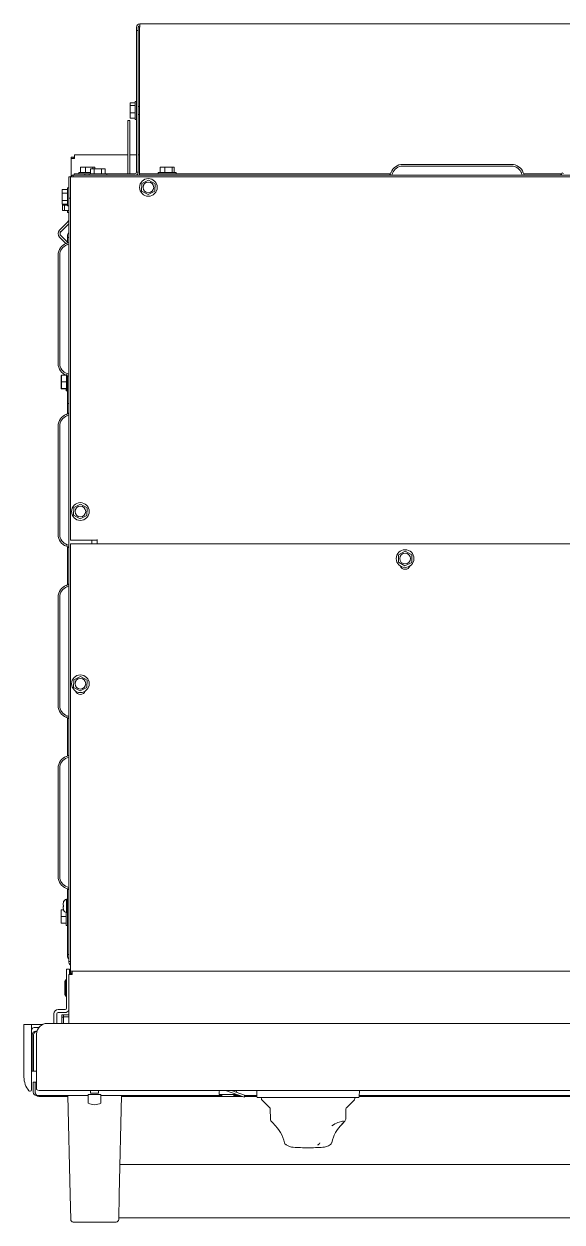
# Model space of a CAD drawing. Header units: millimetres. Extents: x 60499 to 556746, y 248297 to 497145.
# Drawn here: x 69357 to 79919, y 457204 to 480733 of the extents above; entities that cross this region are included whole.
import ezdxf

# ---------------------------------------------------------------- set-up
doc = ezdxf.new("R2010")
doc.units = ezdxf.units.MM

msp = doc.modelspace()

# ---------------------------------------------------------------- linework, layer by layer
at = {"color": 7, "lineweight": 13, "ltscale": 0.03937}
for p, q in [((71631, 480733), (92190, 480733)), ((71568, 480605), (71568, 477823)), ((71601, 477823), (71601, 480605)), ((71627, 480670), (71627, 477823)), ((71393, 477793), (71393, 478835)), ((71433, 478835), (71433, 477793)), ((70352, 478162), (71393, 478162)), ((78926, 477975), (76791, 477975)), ((78926, 477941), (76791, 477941)), ((70271, 477734), (89283, 477734)), ((70271, 477734), (70271, 470595)), ((70326, 477764), (89257, 477764)), ((71627, 477793), (76553, 477793)), ((79164, 477793), (79912, 477793)), ((70237, 462323), (70237, 477312)), ((70028, 476196), (70028, 474065)), ((70028, 476196), (70028, 474065)), ((70061, 476196), (70061, 474065)), ((70028, 472837), (70028, 470706)), ((70028, 472837), (70028, 470706)), ((70061, 472837), (70061, 470706)), ((70212, 470467), (70212, 469716)), ((70271, 470525), (93482, 470525)), ((70271, 462161), (70271, 470525)), ((70028, 469478), (70028, 467347)), ((70028, 469478), (70028, 467347)), ((70061, 469478), (70061, 467347)), ((70212, 467108), (70212, 466357)), ((70027, 466118), (70027, 463988)), ((70061, 466118), (70061, 463987)), ((70212, 463749), (70212, 462460)), ((70190, 461403), (70190, 462171)), ((93453, 462131), (70301, 462131)), ((70238, 461106), (70238, 462068)), ((69357, 460051), (69357, 461083)), ((69507, 461083), (69507, 459799)), ((93887, 461106), (69816, 461106)), ((69516, 460877), (69516, 460204)), ((69545, 460878), (69545, 460205)), ((69606, 459867), (69606, 460896)), ((69686, 459788), (94017, 459788)), ((69602, 459689), (70616, 459689)), ((70221, 459689), (70264, 457741)), ((70868, 459689), (73241, 459689)), ((71271, 459689), (71228, 457741)), ((71270, 459669), (73642, 459669)), ((73950, 459647), (75898, 459647)), ((73950, 459647), (75898, 459647)), ((75937, 459669), (80362, 459669)), ((75938, 459689), (80362, 459689)), ((71241, 458337), (92457, 458337)), ((71167, 457204), (70325, 457204)), ((71219, 457288), (92480, 457288))]:
    msp.add_line(p, q, dxfattribs=at)
at = {"color": 7, "lineweight": 13, "ltscale": 0.001865}
for p, q in [((71631, 480670), (71631, 480733)), ((70301, 462131), (70301, 462068)), ((70301, 462068), (70238, 462068))]:
    msp.add_line(p, q, dxfattribs=at)
at = {"color": 7, "lineweight": 13, "ltscale": 0.000984252}
for p, q in [((71568, 480670), (71568, 480637)), ((71601, 480670), (71601, 480637))]:
    msp.add_line(p, q, dxfattribs=at)
at = {"color": 7, "lineweight": 13, "ltscale": 0.000976923}
for p, q in [((71568, 480605), (71568, 480637)), ((71601, 480605), (71601, 480637))]:
    msp.add_line(p, q, dxfattribs=at)
at = {"color": 7, "lineweight": 13, "ltscale": 0.000990019}
for p, q in [((71568, 480605), (71601, 480605)), ((71568, 477823), (71601, 477823)), ((70271, 462131), (70271, 462098))]:
    msp.add_line(p, q, dxfattribs=at)
at = {"color": 7, "lineweight": 13, "ltscale": 0.000115102}
msp.add_line((71627, 480670), (71631, 480670), dxfattribs=at)
at = {"color": 7, "lineweight": 13, "ltscale": 0.003}
for p, q in [((71542, 479182), (71441, 479182)), ((71542, 479133), (71441, 479133)), ((71542, 478987), (71441, 478987)), ((71542, 478886), (71441, 478886)), ((70467, 477819), (70467, 477920)), ((70467, 477819), (70467, 477920)), ((70563, 477819), (70563, 477920)), ((70665, 477790), (70665, 477891)), ((70734, 477790), (70734, 477891)), ((70882, 477790), (70882, 477891)), ((70951, 477790), (70951, 477891)), ((72029, 477819), (72029, 477920)), ((72123, 477819), (72123, 477920)), ((72268, 477819), (72268, 477920)), ((72308, 477819), (72308, 477920)), ((70211, 477481), (70110, 477481)), ((70211, 477412), (70110, 477412)), ((70211, 477264), (70110, 477264)), ((70211, 477195), (70110, 477195)), ((70192, 473833), (70091, 473833)), ((70192, 473704), (70091, 473704)), ((70192, 473571), (70091, 473571)), ((70192, 473568), (70091, 473568)), ((70186, 463203), (70085, 463203)), ((70186, 463072), (70085, 463072))]:
    msp.add_line(p, q, dxfattribs=at)
at = {"color": 7, "lineweight": 13, "ltscale": 0.001441}
msp.add_line((71441, 479133), (71441, 479182), dxfattribs=at)
at = {"color": 7, "lineweight": 13, "ltscale": 0.004355}
msp.add_line((71441, 478987), (71441, 479133), dxfattribs=at)
at = {"color": 7, "lineweight": 13, "ltscale": 0.000284871}
for p, q in [((71542, 479198), (71542, 479208)), ((71568, 479208), (71568, 479198))]:
    msp.add_line(p, q, dxfattribs=at)
at = {"color": 7, "lineweight": 13, "ltscale": 0.000775074}
for p, q in [((71568, 479208), (71542, 479208)), ((71568, 478860), (71542, 478860)), ((70282, 478092), (70282, 478118)), ((70352, 478118), (70326, 478118)), ((70326, 478092), (70326, 478118)), ((70237, 477512), (70211, 477512)), ((70237, 477164), (70211, 477164)), ((70212, 463029), (70186, 463029))]:
    msp.add_line(p, q, dxfattribs=at)
at = {"color": 7, "lineweight": 13, "ltscale": 0.010065}
msp.add_line((71542, 479198), (71542, 478860), dxfattribs=at)
at = {"color": 7, "lineweight": 13, "ltscale": 0.00263}
msp.add_line((71568, 479198), (71568, 479110), dxfattribs=at)
at = {"color": 7, "lineweight": 13, "ltscale": 0.003954}
msp.add_line((71568, 479110), (71568, 478977), dxfattribs=at)
at = {"color": 7, "lineweight": 13, "ltscale": 0.000769668}
for p, q in [((71601, 479113), (71627, 479113)), ((71601, 478954), (71627, 478954)), ((71601, 478162), (71627, 478162))]:
    msp.add_line(p, q, dxfattribs=at)
at = {"color": 7, "lineweight": 13, "ltscale": 0.0012}
for p, q in [((71393, 478835), (71433, 478835)), ((70151, 477177), (70111, 477177)), ((70151, 477070), (70111, 477070)), ((69536, 459953), (69576, 459953))]:
    msp.add_line(p, q, dxfattribs=at)
at = {"color": 7, "lineweight": 13, "ltscale": 0.003015}
msp.add_line((71441, 478886), (71441, 478987), dxfattribs=at)
at = {"color": 7, "lineweight": 13, "ltscale": 0.002962}
msp.add_line((71568, 478977), (71568, 478877), dxfattribs=at)
at = {"color": 7, "lineweight": 13, "ltscale": 0.00051988}
msp.add_line((71568, 478877), (71568, 478860), dxfattribs=at)
at = {"color": 7, "lineweight": 13, "ltscale": 0.0013}
msp.add_line((70282, 478118), (70326, 478118), dxfattribs=at)
at = {"color": 7, "lineweight": 13, "ltscale": 0.002075}
for p, q in [((70352, 478092), (70352, 478162)), ((70282, 478092), (70352, 478092))]:
    msp.add_line(p, q, dxfattribs=at)
at = {"color": 7, "lineweight": 13, "ltscale": 0.004}
msp.add_line((71433, 478162), (71568, 478162), dxfattribs=at)
at = {"color": 7, "lineweight": 13, "ltscale": 0.010348}
msp.add_line((70282, 478092), (70282, 477744), dxfattribs=at)
at = {"color": 7, "lineweight": 13, "ltscale": 0.002857}
msp.add_line((70467, 477920), (70563, 477920), dxfattribs=at)
at = {"color": 7, "lineweight": 13, "ltscale": 1.52588e-05}
msp.add_line((70467, 477920), (70467, 477920), dxfattribs=at)
at = {"color": 7, "lineweight": 13, "ltscale": 0.004296}
msp.add_line((70563, 477920), (70707, 477920), dxfattribs=at)
at = {"color": 7, "lineweight": 13, "ltscale": 0.002047}
msp.add_line((70665, 477891), (70734, 477891), dxfattribs=at)
at = {"color": 7, "lineweight": 13, "ltscale": 0.001138}
msp.add_line((70707, 477920), (70746, 477920), dxfattribs=at)
at = {"color": 7, "lineweight": 13, "ltscale": 0.000864705}
for p, q in [((70707, 477891), (70707, 477920)), ((70746, 477891), (70746, 477920)), ((70746, 477891), (70746, 477920))]:
    msp.add_line(p, q, dxfattribs=at)
at = {"color": 7, "lineweight": 13, "ltscale": 0.004405}
for p, q in [((70734, 477891), (70882, 477891)), ((71802, 477667), (71669, 477600)), ((71931, 477596), (71802, 477667)), ((70110, 477264), (70110, 477412)), ((71669, 477600), (71667, 477452)), ((71667, 477452), (71797, 477381)), ((71797, 477381), (71929, 477448)), ((71929, 477448), (71931, 477596)), ((70466, 471301), (70334, 471234)), ((70596, 471230), (70466, 471301)), ((70334, 471234), (70332, 471086)), ((70332, 471086), (70461, 471015)), ((70461, 471015), (70594, 471082)), ((70594, 471082), (70596, 471230)), ((76840, 470377), (76708, 470310)), ((76970, 470306), (76840, 470377)), ((76708, 470310), (76706, 470162)), ((76706, 470162), (76836, 470091)), ((76836, 470091), (76968, 470158)), ((76968, 470158), (76970, 470306)), ((70334, 467853), (70332, 467705)), ((70466, 467919), (70334, 467853)), ((70596, 467848), (70466, 467919)), ((70594, 467701), (70596, 467848)), ((70332, 467705), (70461, 467634)), ((70461, 467634), (70594, 467701))]:
    msp.add_line(p, q, dxfattribs=at)
at = {"color": 7, "lineweight": 13, "ltscale": 1.45379e-05}
msp.add_line((70746, 477920), (70746, 477920), dxfattribs=at)
at = {"color": 7, "lineweight": 13, "ltscale": 0.002048}
msp.add_line((70882, 477891), (70951, 477891), dxfattribs=at)
at = {"color": 7, "lineweight": 13, "ltscale": 0.002801}
msp.add_line((72029, 477920), (72123, 477920), dxfattribs=at)
at = {"color": 7, "lineweight": 13, "ltscale": 0.004312}
msp.add_line((72123, 477920), (72268, 477920), dxfattribs=at)
at = {"color": 7, "lineweight": 13, "ltscale": 0.001208}
msp.add_line((72268, 477920), (72308, 477920), dxfattribs=at)
at = {"color": 7, "lineweight": 13, "ltscale": 1.10536e-05}
for p, q in [((76791, 477975), (76791, 477975)), ((70027, 463988), (70027, 463987))]:
    msp.add_line(p, q, dxfattribs=at)
at = {"color": 7, "lineweight": 13, "ltscale": 1.11738e-05}
for p, q in [((78926, 477975), (78926, 477975)), ((70027, 466118), (70027, 466118))]:
    msp.add_line(p, q, dxfattribs=at)
at = {"color": 7, "lineweight": 13, "ltscale": 0.0125}
for p, q in [((70237, 477312), (70237, 477732)), ((70271, 477312), (70271, 477732))]:
    msp.add_line(p, q, dxfattribs=at)
at = {"color": 7, "lineweight": 13, "ltscale": 0.000999871}
for p, q in [((70237, 477732), (70271, 477732)), ((70271, 477312), (70237, 477312))]:
    msp.add_line(p, q, dxfattribs=at)
at = {"color": 7, "lineweight": 13, "ltscale": 0.000749963}
msp.add_line((70301, 477764), (70326, 477764), dxfattribs=at)
at = {"color": 7, "lineweight": 13, "ltscale": 0.000168928}
msp.add_line((70301, 477764), (70301, 477759), dxfattribs=at)
at = {"color": 7, "lineweight": 13, "ltscale": 0.000908799}
msp.add_line((70326, 477734), (70326, 477764), dxfattribs=at)
at = {"color": 7, "lineweight": 13, "ltscale": 0.00625}
msp.add_line((70552, 477793), (70342, 477793), dxfattribs=at)
at = {"color": 7, "lineweight": 13, "ltscale": 0.000864825}
for p, q in [((70342, 477793), (70342, 477764)), ((70552, 477793), (70552, 477764)), ((71627, 477793), (71627, 477764))]:
    msp.add_line(p, q, dxfattribs=at)
at = {"color": 7, "lineweight": 13, "ltscale": 0.006315}
msp.add_line((70645, 477819), (70432, 477819), dxfattribs=at)
at = {"color": 7, "lineweight": 13, "ltscale": 0.000774954}
for p, q in [((70432, 477793), (70432, 477819)), ((70432, 477793), (70432, 477819)), ((70634, 477764), (70634, 477790)), ((70982, 477764), (70982, 477790)), ((71994, 477793), (71994, 477819)), ((72342, 477793), (72342, 477819))]:
    msp.add_line(p, q, dxfattribs=at)
at = {"color": 7, "lineweight": 13, "ltscale": 0.000127237}
msp.add_line((70437, 477793), (70432, 477793), dxfattribs=at)
at = {"color": 7, "lineweight": 13, "ltscale": 0.002285}
msp.add_line((70514, 477793), (70437, 477793), dxfattribs=at)
at = {"color": 7, "lineweight": 13, "ltscale": 0.003903}
msp.add_line((70645, 477793), (70514, 477793), dxfattribs=at)
at = {"color": 7, "lineweight": 13, "ltscale": 0.003382}
msp.add_line((70665, 477793), (70552, 477793), dxfattribs=at)
at = {"color": 7, "lineweight": 13, "ltscale": 0.005174}
msp.add_line((70808, 477790), (70634, 477790), dxfattribs=at)
at = {"color": 7, "lineweight": 13, "ltscale": 0.001515}
msp.add_line((70685, 477764), (70634, 477764), dxfattribs=at)
at = {"color": 7, "lineweight": 13, "ltscale": 0.000616239}
for p, q in [((70645, 477819), (70665, 477819)), ((70665, 477793), (70645, 477793))]:
    msp.add_line(p, q, dxfattribs=at)
at = {"color": 7, "lineweight": 13, "ltscale": 0.003659}
for p, q in [((70808, 477764), (70685, 477764)), ((70237, 477461), (70237, 477338)), ((70212, 463203), (70212, 463080))]:
    msp.add_line(p, q, dxfattribs=at)
at = {"color": 7, "lineweight": 13, "ltscale": 0.005176}
msp.add_line((70808, 477790), (70982, 477790), dxfattribs=at)
at = {"color": 7, "lineweight": 13, "ltscale": 0.00366}
for p, q in [((70931, 477764), (70808, 477764)), ((70237, 477338), (70237, 477215))]:
    msp.add_line(p, q, dxfattribs=at)
at = {"color": 7, "lineweight": 13, "ltscale": 0.001517}
for p, q in [((70982, 477764), (70931, 477764)), ((70237, 477215), (70237, 477164))]:
    msp.add_line(p, q, dxfattribs=at)
at = {"color": 7, "lineweight": 13, "ltscale": 0.017491}
msp.add_line((71538, 477793), (70951, 477793), dxfattribs=at)
at = {"color": 7, "lineweight": 13, "ltscale": 0.000650121}
msp.add_line((71625, 477764), (71625, 477786), dxfattribs=at)
at = {"color": 7, "lineweight": 13, "ltscale": 4.3854e-05}
msp.add_line((71625, 477786), (71627, 477786), dxfattribs=at)
at = {"color": 7, "lineweight": 13, "ltscale": 0.000874917}
for p, q in [((71627, 477793), (71627, 477823)), ((70271, 462131), (70271, 462161)), ((70301, 462131), (70271, 462131)), ((70301, 462098), (70271, 462098))]:
    msp.add_line(p, q, dxfattribs=at)
at = {"color": 7, "lineweight": 13, "ltscale": 0.006232}
msp.add_line((71994, 477819), (72204, 477819), dxfattribs=at)
at = {"color": 7, "lineweight": 13, "ltscale": 0.000109094}
msp.add_line((71998, 477793), (71994, 477793), dxfattribs=at)
at = {"color": 7, "lineweight": 13, "ltscale": 0.002231}
msp.add_line((72073, 477793), (71998, 477793), dxfattribs=at)
at = {"color": 7, "lineweight": 13, "ltscale": 0.003892}
msp.add_line((72204, 477793), (72073, 477793), dxfattribs=at)
at = {"color": 7, "lineweight": 13, "ltscale": 0.004118}
msp.add_line((72342, 477819), (72204, 477819), dxfattribs=at)
at = {"color": 7, "lineweight": 13, "ltscale": 0.003272}
msp.add_line((72314, 477793), (72204, 477793), dxfattribs=at)
at = {"color": 7, "lineweight": 13, "ltscale": 0.000845481}
msp.add_line((72342, 477793), (72314, 477793), dxfattribs=at)
at = {"color": 7, "lineweight": 13, "ltscale": 0.000946899}
for p, q in [((76548, 477781), (76559, 477811)), ((79908, 477781), (79919, 477811)), ((70202, 473036), (70232, 473047)), ((70232, 470496), (70202, 470506)), ((70202, 469677), (70232, 469688)), ((70232, 467136), (70202, 467147)), ((70202, 466318), (70232, 466329))]:
    msp.add_line(p, q, dxfattribs=at)
at = {"color": 7, "lineweight": 13, "ltscale": 0.000198532}
msp.add_line((76562, 477817), (76559, 477811), dxfattribs=at)
at = {"color": 7, "lineweight": 13, "ltscale": 0.000946786}
for p, q in [((76580, 477769), (76591, 477799)), ((70191, 476427), (70220, 476438)), ((70220, 473823), (70191, 473834)), ((70220, 470464), (70191, 470475)), ((70191, 469709), (70220, 469720)), ((70220, 467105), (70191, 467116)), ((70191, 466349), (70220, 466360)), ((70220, 463745), (70191, 463756))]:
    msp.add_line(p, q, dxfattribs=at)
at = {"color": 7, "lineweight": 13, "ltscale": 0.000946827}
for p, q in [((79126, 477799), (79137, 477769)), ((70191, 473068), (70220, 473079))]:
    msp.add_line(p, q, dxfattribs=at)
at = {"color": 7, "lineweight": 13, "ltscale": 0.00094694}
for p, q in [((79158, 477811), (79168, 477781)), ((70202, 476396), (70232, 476407)), ((70232, 473855), (70202, 473866)), ((70232, 463777), (70202, 463788))]:
    msp.add_line(p, q, dxfattribs=at)
at = {"color": 7, "lineweight": 13, "ltscale": 0.000999999}
msp.add_line((79950, 477799), (79919, 477811), dxfattribs=at)
at = {"color": 7, "lineweight": 13, "ltscale": 0.002046}
msp.add_line((70110, 477412), (70110, 477481), dxfattribs=at)
at = {"color": 7, "lineweight": 13, "ltscale": 0.005173}
msp.add_line((70211, 477338), (70211, 477512), dxfattribs=at)
at = {"color": 7, "lineweight": 13, "ltscale": 0.001514}
msp.add_line((70237, 477512), (70237, 477461), dxfattribs=at)
at = {"color": 7, "lineweight": 13, "ltscale": 0.002049}
msp.add_line((70110, 477195), (70110, 477264), dxfattribs=at)
at = {"color": 7, "lineweight": 13, "ltscale": 0.000548475}
msp.add_line((70111, 477177), (70111, 477195), dxfattribs=at)
at = {"color": 7, "lineweight": 13, "ltscale": 0.003181}
for p, q in [((70111, 477070), (70111, 477177)), ((70151, 477070), (70151, 477177))]:
    msp.add_line(p, q, dxfattribs=at)
at = {"color": 7, "lineweight": 13, "ltscale": 0.000548596}
msp.add_line((70151, 477177), (70151, 477195), dxfattribs=at)
at = {"color": 7, "lineweight": 13, "ltscale": 0.001777}
msp.add_line((70211, 477177), (70151, 477177), dxfattribs=at)
at = {"color": 7, "lineweight": 13, "ltscale": 0.005177}
msp.add_line((70211, 477338), (70211, 477164), dxfattribs=at)
at = {"color": 7, "lineweight": 13, "ltscale": 0.002552}
msp.add_line((70237, 477070), (70151, 477070), dxfattribs=at)
at = {"color": 7, "lineweight": 13, "ltscale": 0.001145}
msp.add_line((70212, 477070), (70212, 477031), dxfattribs=at)
at = {"color": 7, "lineweight": 13, "ltscale": 0.000752366}
msp.add_line((70237, 477031), (70212, 477031), dxfattribs=at)
at = {"color": 7, "lineweight": 13, "ltscale": 0.007081}
msp.add_line((70053, 476683), (70222, 476851), dxfattribs=at)
at = {"color": 7, "lineweight": 13, "ltscale": 0.006532}
msp.add_line((70082, 476654), (70237, 476809), dxfattribs=at)
at = {"color": 7, "lineweight": 13, "ltscale": 0.005258}
msp.add_line((70178, 476422), (70053, 476547), dxfattribs=at)
at = {"color": 7, "lineweight": 13, "ltscale": 0.005466}
msp.add_line((70212, 476446), (70082, 476576), dxfattribs=at)
at = {"color": 7, "lineweight": 13, "ltscale": 0.0011}
for p, q in [((70212, 476579), (70212, 476542)), ((70212, 462460), (70212, 462423))]:
    msp.add_line(p, q, dxfattribs=at)
at = {"color": 7, "lineweight": 13, "ltscale": 0.003199}
msp.add_line((70212, 476542), (70212, 476435), dxfattribs=at)
at = {"color": 7, "lineweight": 13, "ltscale": 0.000754169}
for p, q in [((70237, 476542), (70212, 476542)), ((70212, 473281), (70237, 473281)), ((70212, 462460), (70237, 462460))]:
    msp.add_line(p, q, dxfattribs=at)
at = {"color": 7, "lineweight": 13, "ltscale": 0.001}
for p, q in [((70202, 476396), (70191, 476427)), ((70202, 473866), (70191, 473834))]:
    msp.add_line(p, q, dxfattribs=at)
at = {"color": 7, "lineweight": 13, "ltscale": 0.00017878}
for p, q in [((70091, 473831), (70085, 473831)), ((70091, 473700), (70085, 473700)), ((70091, 473569), (70085, 473569)), ((70192, 473527), (70186, 473527))]:
    msp.add_line(p, q, dxfattribs=at)
at = {"color": 7, "lineweight": 13, "ltscale": 0.0039}
for p, q in [((70085, 473700), (70085, 473831)), ((70085, 473569), (70085, 473700)), ((70085, 463203), (70085, 463334)), ((70085, 463072), (70085, 463203))]:
    msp.add_line(p, q, dxfattribs=at)
at = {"color": 7, "lineweight": 13, "ltscale": 0.003854}
msp.add_line((70091, 473704), (70091, 473833), dxfattribs=at)
at = {"color": 7, "lineweight": 13, "ltscale": 0.003944}
msp.add_line((70091, 473571), (70091, 473704), dxfattribs=at)
at = {"color": 7, "lineweight": 13, "ltscale": 8.56655e-05}
msp.add_line((70186, 473833), (70186, 473836), dxfattribs=at)
at = {"color": 7, "lineweight": 13, "ltscale": 0.00914}
msp.add_line((70192, 473527), (70192, 473834), dxfattribs=at)
at = {"color": 7, "lineweight": 13, "ltscale": 0.013}
msp.add_line((70212, 473826), (70212, 473390), dxfattribs=at)
at = {"color": 7, "lineweight": 13, "ltscale": 9.68392e-05}
msp.add_line((70091, 473568), (70091, 473571), dxfattribs=at)
at = {"color": 7, "lineweight": 13, "ltscale": 0.001228}
msp.add_line((70186, 473527), (70186, 473568), dxfattribs=at)
at = {"color": 7, "lineweight": 13, "ltscale": 1.32163e-06}
msp.add_line((70192, 473527), (70192, 473527), dxfattribs=at)
at = {"color": 7, "lineweight": 13, "ltscale": 0.000596655}
msp.add_line((70212, 473527), (70192, 473527), dxfattribs=at)
at = {"color": 7, "lineweight": 13, "ltscale": 0.00325}
msp.add_line((70212, 473281), (70212, 473390), dxfattribs=at)
at = {"color": 7, "lineweight": 13, "ltscale": 0.006099}
msp.add_line((70212, 473281), (70212, 473076), dxfattribs=at)
at = {"color": 7, "lineweight": 13, "ltscale": 0.000999958}
for p, q in [((70202, 473036), (70191, 473068)), ((70202, 470506), (70191, 470475)), ((70202, 469677), (70191, 469709)), ((70202, 467147), (70191, 467116))]:
    msp.add_line(p, q, dxfattribs=at)
at = {"color": 7, "lineweight": 13, "ltscale": 0.015625}
msp.add_line((70796, 470595), (70271, 470595), dxfattribs=at)
at = {"color": 7, "lineweight": 13, "ltscale": 0.00208}
msp.add_line((70687, 470595), (70687, 470525), dxfattribs=at)
at = {"color": 7, "lineweight": 13, "ltscale": 0.000310703}
msp.add_line((70796, 470606), (70796, 470595), dxfattribs=at)
at = {"color": 7, "lineweight": 13, "ltscale": 0.000926461}
msp.add_line((70796, 470564), (70796, 470595), dxfattribs=at)
at = {"color": 7, "lineweight": 13, "ltscale": 0.000460647}
msp.add_line((70796, 470564), (70796, 470549), dxfattribs=at)
at = {"color": 7, "lineweight": 13, "ltscale": 0.000530333}
msp.add_line((70796, 470549), (70796, 470531), dxfattribs=at)
at = {"color": 7, "lineweight": 13, "ltscale": 0.00016268}
msp.add_line((70796, 470525), (70796, 470531), dxfattribs=at)
at = {"color": 7, "lineweight": 13, "ltscale": 0.000178788}
msp.add_line((70191, 466349), (70185, 466347), dxfattribs=at)
at = {"color": 7, "lineweight": 13, "ltscale": 0.003897}
msp.add_line((70189, 463544), (70189, 463413), dxfattribs=at)
at = {"color": 7, "lineweight": 13, "ltscale": 0.000301932}
for p, q in [((70199, 463544), (70189, 463544)), ((70199, 463282), (70189, 463282))]:
    msp.add_line(p, q, dxfattribs=at)
at = {"color": 7, "lineweight": 13, "ltscale": 0.007052}
msp.add_line((70212, 463294), (70212, 463531), dxfattribs=at)
at = {"color": 7, "lineweight": 13, "ltscale": 0.001446}
msp.add_line((70133, 463334), (70085, 463334), dxfattribs=at)
at = {"color": 7, "lineweight": 13, "ltscale": 0.000907477}
msp.add_line((70128, 463460), (70128, 463430), dxfattribs=at)
at = {"color": 7, "lineweight": 13, "ltscale": 2.16266e-06}
msp.add_line((70128, 463429), (70128, 463429), dxfattribs=at)
at = {"color": 7, "lineweight": 13, "ltscale": 0.000884529}
msp.add_line((70128, 463395), (70128, 463365), dxfattribs=at)
at = {"color": 7, "lineweight": 13, "ltscale": 9.93624e-05}
msp.add_line((70135, 463425), (70132, 463425), dxfattribs=at)
at = {"color": 7, "lineweight": 13, "ltscale": 5.55089e-05}
msp.add_line((70135, 463425), (70133, 463425), dxfattribs=at)
at = {"color": 7, "lineweight": 13, "ltscale": 1.12311e-05}
msp.add_line((70135, 463329), (70136, 463329), dxfattribs=at)
at = {"color": 7, "lineweight": 13, "ltscale": 1.12869e-05}
msp.add_line((70136, 463497), (70136, 463498), dxfattribs=at)
at = {"color": 7, "lineweight": 13, "ltscale": 0.007554}
msp.add_line((70186, 463029), (70186, 463283), dxfattribs=at)
at = {"color": 7, "lineweight": 13, "ltscale": 0.003906}
msp.add_line((70189, 463282), (70189, 463413), dxfattribs=at)
at = {"color": 7, "lineweight": 13, "ltscale": 0.002723}
for p, q in [((70212, 463294), (70212, 463203)), ((69650, 461024), (69559, 461024))]:
    msp.add_line(p, q, dxfattribs=at)
at = {"color": 7, "lineweight": 13, "ltscale": 0.001516}
msp.add_line((70212, 463080), (70212, 463029), dxfattribs=at)
at = {"color": 7, "lineweight": 13, "ltscale": 0.00175}
msp.add_line((70190, 462171), (70249, 462171), dxfattribs=at)
at = {"color": 7, "lineweight": 13, "ltscale": 0.000485878}
for p, q in [((70237, 462307), (70237, 462323)), ((70271, 462307), (70271, 462323))]:
    msp.add_line(p, q, dxfattribs=at)
at = {"color": 7, "lineweight": 13, "ltscale": 0.001025}
msp.add_line((70237, 462323), (70271, 462323), dxfattribs=at)
at = {"color": 7, "lineweight": 13, "ltscale": 0.00304}
msp.add_line((70249, 462171), (70249, 462068), dxfattribs=at)
at = {"color": 7, "lineweight": 13, "ltscale": 0.000644233}
msp.add_line((70249, 462113), (70271, 462113), dxfattribs=at)
at = {"color": 7, "lineweight": 13, "ltscale": 0.000724262}
msp.add_line((70254, 462266), (70271, 462248), dxfattribs=at)
at = {"color": 7, "lineweight": 13, "ltscale": 0.005378}
msp.add_line((70271, 462068), (70271, 462249), dxfattribs=at)
at = {"color": 7, "lineweight": 13, "ltscale": 0.000250989}
msp.add_line((70157, 461903), (70157, 461894), dxfattribs=at)
at = {"color": 7, "lineweight": 13, "ltscale": 0.004101}
msp.add_line((70157, 461756), (70157, 461894), dxfattribs=at)
at = {"color": 7, "lineweight": 13, "ltscale": 0.000384834}
for p, q in [((70169, 461959), (70169, 461946)), ((70190, 461959), (70190, 461946))]:
    msp.add_line(p, q, dxfattribs=at)
at = {"color": 7, "lineweight": 13, "ltscale": 0.00062501}
for p, q in [((70169, 461959), (70190, 461959)), ((70169, 461637), (70190, 461637))]:
    msp.add_line(p, q, dxfattribs=at)
at = {"color": 7, "lineweight": 13, "ltscale": 0.006283}
msp.add_line((70169, 461946), (70169, 461735), dxfattribs=at)
at = {"color": 7, "lineweight": 13, "ltscale": 0.00919}
msp.add_line((70190, 461946), (70190, 461637), dxfattribs=at)
at = {"color": 7, "lineweight": 13, "ltscale": 0.000875158}
msp.add_line((70287, 462098), (70287, 462068), dxfattribs=at)
at = {"color": 7, "lineweight": 13, "ltscale": 0.001897}
msp.add_line((70157, 461693), (70157, 461756), dxfattribs=at)
at = {"color": 7, "lineweight": 13, "ltscale": 0.002907}
msp.add_line((70169, 461735), (70169, 461637), dxfattribs=at)
at = {"color": 7, "lineweight": 13, "ltscale": 0.005525}
for p, q in [((69945, 461108), (69945, 461294)), ((70004, 461294), (70004, 461108))]:
    msp.add_line(p, q, dxfattribs=at)
at = {"color": 7, "lineweight": 13, "ltscale": 0.00405}
for p, q in [((70029, 461378), (70165, 461378)), ((70165, 461319), (70029, 461319))]:
    msp.add_line(p, q, dxfattribs=at)
at = {"color": 7, "lineweight": 13, "ltscale": 0.00125}
for p, q in [((70103, 461231), (70103, 461273)), ((70132, 461232), (70132, 461274)), ((73241, 459712), (73241, 459670)), ((73477, 459712), (73477, 459670)), ((73683, 459654), (73683, 459696))]:
    msp.add_line(p, q, dxfattribs=at)
at = {"color": 7, "lineweight": 13, "ltscale": 0.000854132}
msp.add_line((70103, 461273), (70132, 461273), dxfattribs=at)
at = {"color": 7, "lineweight": 13, "ltscale": 0.000249908}
msp.add_line((70103, 461231), (70103, 461222), dxfattribs=at)
at = {"color": 7, "lineweight": 13, "ltscale": 0.000851849}
msp.add_line((70132, 461231), (70103, 461231), dxfattribs=at)
at = {"color": 7, "lineweight": 13, "ltscale": 0.003476}
msp.add_line((70103, 461106), (70103, 461222), dxfattribs=at)
at = {"color": 7, "lineweight": 13, "ltscale": 0.0015}
for p, q in [((70132, 461274), (70182, 461274)), ((70182, 461232), (70132, 461232))]:
    msp.add_line(p, q, dxfattribs=at)
at = {"color": 7, "lineweight": 13, "ltscale": 0.000250028}
msp.add_line((70132, 461232), (70132, 461223), dxfattribs=at)
at = {"color": 7, "lineweight": 13, "ltscale": 0.003501}
msp.add_line((70132, 461106), (70132, 461223), dxfattribs=at)
at = {"color": 7, "lineweight": 13, "ltscale": 0.001672}
for p, q in [((70238, 461274), (70182, 461274)), ((70238, 461232), (70182, 461232))]:
    msp.add_line(p, q, dxfattribs=at)
at = {"color": 7, "lineweight": 13, "ltscale": 0.00445}
msp.add_line((69357, 461083), (69507, 461083), dxfattribs=at)
at = {"color": 7, "lineweight": 13, "ltscale": 0.006391}
msp.add_line((69721, 461083), (69507, 461083), dxfattribs=at)
at = {"color": 7, "lineweight": 13, "ltscale": 0.000520361}
msp.add_line((69609, 460953), (69592, 460953), dxfattribs=at)
at = {"color": 7, "lineweight": 13, "ltscale": 2.49908e-05}
msp.add_line((69516, 460878), (69516, 460877), dxfattribs=at)
at = {"color": 7, "lineweight": 13, "ltscale": 0.001086}
for p, q in [((69516, 460204), (69516, 460168)), ((69545, 460205), (69545, 460168))]:
    msp.add_line(p, q, dxfattribs=at)
at = {"color": 7, "lineweight": 13, "ltscale": 0.002665}
msp.add_line((69606, 460168), (69516, 460168), dxfattribs=at)
at = {"color": 7, "lineweight": 13, "ltscale": 0.00182}
msp.add_line((69606, 460168), (69545, 460168), dxfattribs=at)
at = {"color": 7, "lineweight": 13, "ltscale": 0.000230684}
msp.add_line((69481, 459774), (69474, 459774), dxfattribs=at)
at = {"color": 7, "lineweight": 13, "ltscale": 0.005875}
for p, q in [((69536, 459756), (69536, 459953)), ((69576, 459756), (69576, 459953)), ((69576, 459756), (69576, 459953))]:
    msp.add_line(p, q, dxfattribs=at)
at = {"color": 7, "lineweight": 13, "ltscale": 0.000900028}
msp.add_line((69576, 459953), (69606, 459953), dxfattribs=at)
at = {"color": 7, "lineweight": 13, "ltscale": 2.66753e-05}
msp.add_line((69576, 459755), (69576, 459756), dxfattribs=at)
at = {"color": 7, "lineweight": 13, "ltscale": 0.001819}
msp.add_line((69606, 459867), (69606, 459806), dxfattribs=at)
at = {"color": 7, "lineweight": 13, "ltscale": 0.001535}
for p, q in [((70661, 459788), (70661, 459736)), ((70819, 459788), (70819, 459736))]:
    msp.add_line(p, q, dxfattribs=at)
at = {"color": 7, "lineweight": 13, "ltscale": 0.001758}
msp.add_line((73189, 459771), (73189, 459712), dxfattribs=at)
at = {"color": 7, "lineweight": 13, "ltscale": 0.011638}
msp.add_line((73683, 459654), (73315, 459788), dxfattribs=at)
at = {"color": 7, "lineweight": 13, "ltscale": 0.007984}
msp.add_line((73683, 459696), (73431, 459788), dxfattribs=at)
at = {"color": 7, "lineweight": 13, "ltscale": 0.000564575}
msp.add_line((73528, 459771), (73528, 459752), dxfattribs=at)
at = {"color": 7, "lineweight": 13, "ltscale": 0.003586}
for p, q in [((73929, 459668), (73927, 459788)), ((73929, 459668), (73927, 459788)), ((75937, 459668), (75940, 459788))]:
    msp.add_line(p, q, dxfattribs=at)
at = {"color": 7, "lineweight": 13, "ltscale": 0.000346987}
msp.add_line((69602, 459689), (69602, 459701), dxfattribs=at)
at = {"color": 7, "lineweight": 13, "ltscale": 0.000165947}
msp.add_line((69650, 459674), (69644, 459674), dxfattribs=at)
at = {"color": 7, "lineweight": 13, "ltscale": 0.000156553}
msp.add_line((69651, 459669), (69651, 459674), dxfattribs=at)
at = {"color": 7, "lineweight": 13, "ltscale": 0.017}
msp.add_line((69651, 459669), (70222, 459669), dxfattribs=at)
at = {"color": 7, "lineweight": 13, "ltscale": 0.00375}
for p, q in [((70742, 459710), (70616, 459710)), ((70868, 459710), (70742, 459710))]:
    msp.add_line(p, q, dxfattribs=at)
at = {"color": 7, "lineweight": 13, "ltscale": 0.004926}
for p, q in [((70616, 459544), (70616, 459710)), ((70868, 459544), (70868, 459710))]:
    msp.add_line(p, q, dxfattribs=at)
at = {"color": 7, "lineweight": 13, "ltscale": 0.0047}
msp.add_line((70661, 459736), (70819, 459736), dxfattribs=at)
at = {"color": 7, "lineweight": 13, "ltscale": 0.002629}
msp.add_line((73189, 459712), (73277, 459712), dxfattribs=at)
at = {"color": 7, "lineweight": 13, "ltscale": 0.001829}
msp.add_line((73241, 459670), (73302, 459670), dxfattribs=at)
at = {"color": 7, "lineweight": 13, "ltscale": 0.007316}
msp.add_line((73277, 459712), (73523, 459712), dxfattribs=at)
at = {"color": 7, "lineweight": 13, "ltscale": 0.005196}
msp.add_line((73302, 459670), (73477, 459670), dxfattribs=at)
at = {"color": 7, "lineweight": 13, "ltscale": 0.003269}
msp.add_line((73477, 459689), (73586, 459689), dxfattribs=at)
at = {"color": 7, "lineweight": 13, "ltscale": 0.007318}
msp.add_line((73683, 459689), (73929, 459689), dxfattribs=at)
at = {"color": 7, "lineweight": 13, "ltscale": 0.007329}
msp.add_line((73683, 459669), (73929, 459669), dxfattribs=at)
at = {"color": 7, "lineweight": 13, "ltscale": 0.000727805}
msp.add_line((74017, 459622), (74016, 459647), dxfattribs=at)
at = {"color": 7, "lineweight": 13, "ltscale": 0.006635}
for p, q in [((74182, 459448), (74024, 459605)), ((75685, 459448), (75842, 459605))]:
    msp.add_line(p, q, dxfattribs=at)
at = {"color": 7, "lineweight": 13, "ltscale": 0.000727808}
msp.add_line((75850, 459622), (75850, 459647), dxfattribs=at)
at = {"color": 7, "lineweight": 13, "ltscale": 0.000538022}
msp.add_line((75898, 459647), (75916, 459647), dxfattribs=at)
at = {"color": 7, "lineweight": 13, "ltscale": 0.000537902}
msp.add_line((75898, 459647), (75916, 459647), dxfattribs=at)
at = {"color": 7, "lineweight": 13, "ltscale": 0.006076}
msp.add_line((74194, 459226), (74189, 459430), dxfattribs=at)
at = {"color": 7, "lineweight": 13, "ltscale": 0.006073}
msp.add_line((75673, 459226), (75677, 459430), dxfattribs=at)
at = {"color": 7, "lineweight": 13, "ltscale": 1.80222e-06}
msp.add_line((74194, 459226), (74194, 459226), dxfattribs=at)
at = {"color": 7, "lineweight": 13, "ltscale": 0.014514}
for p, q in [((70274, 457254), (70264, 457741)), ((71218, 457254), (71228, 457741))]:
    msp.add_line(p, q, dxfattribs=at)
at = {"color": 7, "lineweight": 13, "ltscale": 0.03937}
for points in [[(70133, 463425), (70130, 463426), (70128, 463428), (70128, 463429)], [(70135, 463399), (70132, 463399), (70129, 463398), (70128, 463396)], [(69609, 459691), (69608, 459692), (69608, 459693), (69604, 459699), (69591, 459717), (69582, 459732), (69579, 459740), (69577, 459749), (69576, 459756)], [(69684, 459788), (69658, 459790), (69632, 459796), (69606, 459806)], [(69686, 459788), (69659, 459790), (69632, 459796), (69606, 459806)], [(69602, 459689), (69607, 459690), (69608, 459690), (69608, 459690), (69609, 459691)], [(69627, 459689), (69632, 459684), (69644, 459674)], [(74470, 458758), (74456, 458813), (74439, 458865), (74418, 458914), (74394, 458960), (74368, 459001), (74333, 459051), (74290, 459101), (74240, 459153), (74218, 459176), (74205, 459192), (74197, 459208), (74194, 459222), (74194, 459226)], [(75397, 458758), (75412, 458818), (75431, 458874), (75446, 458910), (75472, 458960), (75500, 459005), (75530, 459045), (75568, 459091), (75619, 459145), (75643, 459170), (75657, 459187), (75665, 459199), (75671, 459213), (75672, 459226)], [(75545, 459168), (75519, 459157), (75491, 459145), (75462, 459130), (75432, 459113), (75398, 459091)], [(75629, 459187), (75612, 459186), (75588, 459181), (75545, 459168)], [(75569, 459095), (75607, 459136), (75633, 459163), (75636, 459168)]]:
    msp.add_lwpolyline(points, dxfattribs=at)
for centre, radius in [((71799, 477524), 174), ((71799, 477524), 105), ((70464, 471158), 174), ((70464, 471158), 105), ((76838, 470234), 174), ((76838, 470234), 105), ((70464, 467777), 174), ((70464, 467777), 105)]:
    msp.add_circle(centre, radius, dxfattribs=at)
for centre, radius, start, end in [((71631, 480670), 62.7, 90, 180), ((71631, 480670), 29.4, 90, 180), ((70326, 477706), 58.8, 158.2436, 160.5399), ((70326, 477706), 58.8, 90, 151.2694), ((71538, 477823), 29.4, 270, 0), ((71538, 477823), 62.7, 291.1177, 0), ((76525, 477790), 25.2, 270, 340), ((76525, 477790), 58.8, 334.6227, 340), ((79192, 477790), 58.8, 200, 205.3773), ((79192, 477790), 25.2, 200, 270), ((79884, 477790), 25.2, 270, 340), ((70182, 476890), 55.4, 315, 350.5152), ((70121, 476615), 95.7, 135, 225), ((70121, 476615), 55.4, 135, 225), ((70272, 476579), 60.5, 125.5204, 180), ((70212, 476462), 25.2, 290, 0), ((70212, 476462), 58.8, 290, 295.3773), ((70212, 473800), 25.2, 0, 70), ((70212, 473800), 58.8, 64.6227, 70), ((70212, 473103), 25.2, 290, 0), ((70212, 473103), 58.8, 290, 295.3773), ((70212, 470440), 25.2, 0, 70), ((70212, 470440), 58.8, 64.6227, 70), ((76838, 470129), 105, 201.7877, 338.2123), ((70212, 469743), 25.2, 290, 0), ((70212, 469743), 58.8, 290, 295.3773), ((70464, 467672), 105, 201.7877, 338.2123), ((70212, 467081), 25.2, 0, 70), ((70212, 467081), 58.8, 64.6227, 70), ((70212, 466384), 25.2, 290, 0), ((70212, 466384), 58.8, 290, 295.3773), ((70212, 463722), 58.8, 64.6227, 70), ((70212, 463463), 84, 105.7083, 155.6196), ((70199, 463531), 12.6, 360, 90), ((70212, 463722), 25.2, 0, 70), ((70216, 463460), 87.8, 155.1563, 180.2603), ((70216, 463365), 87.9, 179.7487, 204.1939), ((70322, 463413), 188, 176.1683, 180.0197), ((70322, 463412), 187, 179.9782, 184.0332), ((70139, 463330), 4.2, 169.8939, 203.7178), ((70139, 463496), 4.2, 155.6328, 189.3244), ((70140, 463428), 4.73, 151.0473, 173.9149), ((70318, 463413), 183, 175.2115, 180.0299), ((70317, 463413), 182, 179.9648, 185.0653), ((70212, 463362), 84, 203.7199, 254.2917), ((70140, 463397), 4.73, 186.3781, 209.3421), ((70272, 462423), 60.5, 180, 234.4796), ((70296, 462307), 58.8, 180, 225), ((70296, 462307), 25.2, 180, 194.741), ((70287, 461903), 130, 154.5777, 180.0014), ((70287, 461693), 130, 179.9986, 205.4223), ((70165, 461403), 25.2, 270, 360), ((70029, 461294), 84, 90, 180), ((70029, 461294), 25.2, 90, 180), ((70165, 461403), 84, 270, 330.6369), ((69559, 460972), 52.1, 90, 180), ((69592, 460877), 75.6, 90, 180), ((69621, 460878), 75.6, 94.8364, 180), ((69816, 460896), 210, 90, 180), ((69920, 461108), 25.2, 354.2014, 360), ((69920, 461108), 84, 358.2631, 360), ((69775, 460051), 418, 180, 219.8581), ((69474, 459799), 25.2, 219.8581, 270), ((69481, 459799), 25.2, 270, 360), ((69602, 459756), 66.3, 180, 270), ((73205, 459771), 16.5, 90, 180), ((73512, 459771), 16.5, 0, 90), ((69651, 459735), 66.2, 223.7701, 270), ((69595, 459674), 55.4, 355.2066, 0.6581), ((70620, 459544), 4.2, 180, 241.8155), ((70742, 459771), 262, 241.8155, 270), ((70742, 459771), 262, 270, 298.1845), ((70864, 459544), 4.2, 298.1845, 360), ((73950, 459668), 21, 181, 270), ((73950, 459668), 21, 181, 270), ((74042, 459623), 25.2, 181.31, 225), ((75824, 459623), 25.2, 315, 358.69), ((75916, 459668), 21, 270, 359), ((74164, 459430), 25.2, 1.31, 45), ((75702, 459430), 25.2, 135, 178.69), ((74519, 458769), 50.4, 192.6433, 241.2543), ((74517, 458765), 45.5, 241.2713, 266.6198), ((74933, 462838), 4175, 266.0001, 270.0012), ((74933, 462838), 4175, 270.0012, 274.0013), ((75115, 458770), 50.5, 273.1386, 345.2215), ((75347, 458769), 50.4, 299.4135, 347.5106), ((70325, 457255), 50.4, 181.25, 270), ((71167, 457255), 50.4, 270, 358.75)]:
    msp.add_arc(centre, radius, start, end, dxfattribs=at)
for centre, major_axis, ratio, start_param, end_param in [((76788, 477728), (85, 233), 0.982847, 0.345076, 1.570796), ((76788, 477728), (-73, -201), 0.982849, 3.485024, 4.712272), ((78929, 477728), (85, -233), 0.982849, 1.571043, 2.796751), ((78929, 477728), (73, -201), 0.982854, 1.571415, 2.798641), ((70274, 476198), (232, 84), 0.987484, 1.571236, 2.798477), ((70274, 476198), (232, 84), 0.987484, 1.571222, 2.798464), ((70274, 476198), (201, 73), 0.982853, 1.571326, 2.79856), ((70274, 474063), (232, -84), 0.987484, 3.484708, 4.711949), ((70274, 474063), (201, -73), 0.982853, 3.484625, 4.71186), ((70274, 472839), (232, 84), 0.987484, 1.571236, 2.798477), ((70274, 472839), (232, 84), 0.987484, 1.571222, 2.798464), ((70274, 472839), (201, 73), 0.982853, 1.571326, 2.79856), ((70274, 470704), (232, -84), 0.987484, 3.484708, 4.711949), ((70274, 470704), (201, -73), 0.982853, 3.484625, 4.71186), ((70274, 469480), (232, 84), 0.987484, 1.571236, 2.798477), ((70274, 469480), (232, 84), 0.987484, 1.571236, 2.798477), ((70274, 469480), (201, 73), 0.982853, 1.571326, 2.79856), ((70274, 467344), (232, -84), 0.987484, 3.484708, 4.711949), ((70274, 467344), (201, -73), 0.982853, 3.484625, 4.71186), ((70274, 466121), (233, 85), 0.982849, 1.571043, 2.796751), ((70274, 466121), (201, 73), 0.982854, 1.571415, 2.798641), ((70274, 463985), (-233, 85), 0.982847, 0.345076, 1.570796), ((70274, 463985), (201, -73), 0.982849, 3.485024, 4.712272), ((70132, 463430), (4.2, 0), 0.999999, 3.141589, 4.712389), ((70132, 463429), (4.2, 0), 0.999999, 3.141593, 3.337942), ((70132, 463395), (-4.2, 0), 0.999999, 4.712389, 6.060443), ((70132, 463395), (-4.2, 0), 0.999999, 6.086836, 6.283185), ((70199, 463294), (-12.6, 0), 0.999999, 1.570796, 3.141593), ((69651, 459735), (-66.2, 0), 0.920505, 1.553343, 1.570796), ((73691, 461395), (1026, -2712), 0.235878, 5.99562, 6.174919), ((76701, 463118), (-1550, -4437), 0.188591, 0.080986, 0.221103)]:
    msp.add_ellipse(centre, major_axis=major_axis, ratio=ratio, start_param=start_param, end_param=end_param, dxfattribs=at)

doc.saveas('drawing.dxf')
